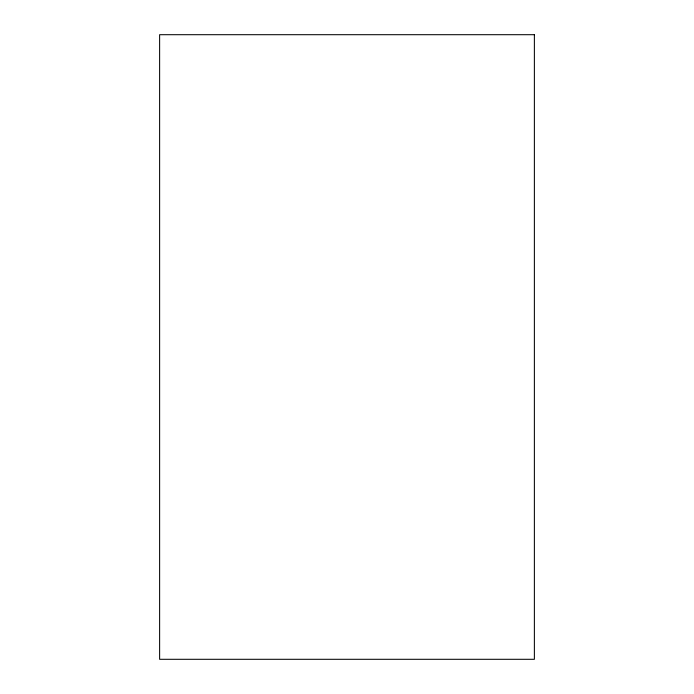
<?xml version="1.0" encoding="UTF-8"?>
<svg xmlns="http://www.w3.org/2000/svg" width="694" height="694" viewBox="0 0 694 694"><rect width="100%" height="100%" fill="white"/><g stroke="black" fill="none" stroke-linecap="round" stroke-linejoin="round"><path stroke-width="1.04" d="M534.38 34.7L159.62 34.7L159.62 659.3L534.38 659.3L534.38 34.7"/></g></svg>
